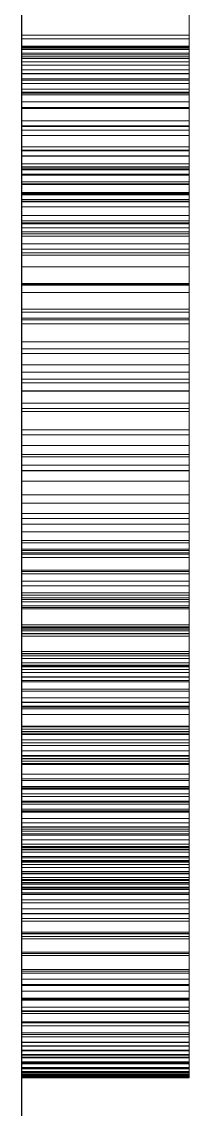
# Paper-space layout '01_三视图' of a CAD drawing. Header units: millimetres. Extents: x 8 to 451, y 8 to 289.
# Drawn here: x 53.925 to 54.025, y 201.644 to 202.293 of the extents above; entities that cross this region are included whole.
import ezdxf

# ---------------------------------------------------------------- set-up
doc = ezdxf.new("R2010")
doc.units = ezdxf.units.MM
doc.linetypes.add('WP_HIDDEN', pattern=[2.3, 1.5, -0.8])
doc.layers.add('HIDDEN', color=7, linetype='WP_HIDDEN', lineweight=13)
doc.layers.add('VISIBLE', color=7, linetype='CONTINUOUS', lineweight=25)

psp = doc.layouts.new('01_三视图')

# ---------------------------------------------------------------- linework, layer by layer
at = {"layer": 'HIDDEN'}
for points in [[(53.925, 200.96269), (53.925, 200.99403), (53.925, 201.08648), (53.925, 201.2354), (53.925, 201.43333), (53.925, 201.67033), (53.925, 201.93454), (53.925, 202.21269), (53.925, 202.49084), (53.925, 202.75504), (53.925, 202.99205), (53.925, 203.18998), (53.925, 203.3389), (53.925, 203.43135), (53.925, 203.46269)], [(53.925, 201.68178), (53.925, 202.76269)], [(54.025, 201.68178), (54.025, 202.76269)], [(53.925, 202.75828), (53.925, 201.68178)], [(53.925, 201.91309), (53.925, 202.75828)], [(54.025, 202.75828), (54.025, 201.68178)], [(54.025, 201.91309), (54.025, 202.75828)], [(53.925, 202.7436), (53.925, 202.19066)], [(54.025, 202.7436), (54.025, 202.19066)], [(53.925, 202.52771), (53.925, 201.68178)], [(54.025, 201.68178), (54.025, 202.52771)], [(53.925, 202.52404), (53.925, 201.68178)], [(54.025, 202.52404), (54.025, 201.68178)], [(53.925, 202.30742), (53.925, 202.19139)], [(54.025, 202.30742), (54.025, 202.19139)], [(53.925, 202.25941), (53.925, 202.30524)], [(54.025, 202.25941), (54.025, 202.30524)], [(53.925, 202.28544), (53.925, 202.29787)], [(53.925, 202.29372), (53.925, 202.25136)], [(53.925, 202.28318), (53.925, 202.29346)], [(54.025, 202.28544), (54.025, 202.29787)], [(54.025, 202.29372), (54.025, 202.25136)], [(54.025, 202.28318), (54.025, 202.29346)], [(53.925, 202.27258), (53.925, 202.28544)], [(53.925, 202.28544), (54.025, 202.28544)], [(53.925, 202.27364), (53.925, 202.28318)], [(53.925, 202.28318), (54.025, 202.28318)], [(54.025, 202.27258), (54.025, 202.28544)], [(54.025, 202.27364), (54.025, 202.28318)], [(53.925, 202.27878), (53.925, 202.27776)], [(53.925, 202.27832), (53.925, 202.27878)], [(53.925, 202.27878), (54.025, 202.27878)], [(53.925, 202.27696), (53.925, 202.27832)], [(53.925, 202.27832), (54.025, 202.27832)], [(53.925, 202.27776), (53.925, 202.27469)], [(53.925, 202.27776), (54.025, 202.27776)], [(53.925, 202.2747), (53.925, 202.27696)], [(53.925, 202.27696), (54.025, 202.27696)], [(53.925, 202.27153), (53.925, 202.2747)], [(53.925, 202.2747), (54.025, 202.2747)], [(53.925, 202.27469), (53.925, 202.26959)], [(53.925, 202.27469), (54.025, 202.27469)], [(54.025, 202.27878), (54.025, 202.27776)], [(54.025, 202.27832), (54.025, 202.27878)], [(54.025, 202.27696), (54.025, 202.27832)], [(54.025, 202.27776), (54.025, 202.27469)], [(54.025, 202.2747), (54.025, 202.27696)], [(54.025, 202.27153), (54.025, 202.2747)], [(54.025, 202.27469), (54.025, 202.26959)], [(53.925, 202.26483), (53.925, 202.27364)], [(53.925, 202.27364), (54.025, 202.27364)], [(53.925, 202.25928), (53.925, 202.27258)], [(53.925, 202.27258), (54.025, 202.27258)], [(53.925, 202.26745), (53.925, 202.27153)], [(53.925, 202.27153), (54.025, 202.27153)], [(53.925, 202.26959), (53.925, 202.26244)], [(53.925, 202.26959), (54.025, 202.26959)], [(53.925, 202.26246), (53.925, 202.26745)], [(53.925, 202.26745), (54.025, 202.26745)], [(54.025, 202.26483), (54.025, 202.27364)], [(54.025, 202.25928), (54.025, 202.27258)], [(54.025, 202.26745), (54.025, 202.27153)], [(54.025, 202.26959), (54.025, 202.26244)], [(54.025, 202.26246), (54.025, 202.26745)], [(53.925, 202.25858), (53.925, 202.26483)], [(53.925, 202.26483), (54.025, 202.26483)], [(53.925, 202.25657), (53.925, 202.26246)], [(53.925, 202.26246), (54.025, 202.26246)], [(53.925, 202.26244), (53.925, 202.25325)], [(53.925, 202.26244), (54.025, 202.26244)], [(54.025, 202.25858), (54.025, 202.26483)], [(54.025, 202.25657), (54.025, 202.26246)], [(54.025, 202.26244), (54.025, 202.25325)], [(53.925, 202.21326), (53.925, 202.25941)], [(53.925, 202.25941), (54.025, 202.25941)], [(53.925, 202.24555), (53.925, 202.25928)], [(53.925, 202.25928), (54.025, 202.25928)], [(53.925, 202.25085), (53.925, 202.25858)], [(53.925, 202.25858), (54.025, 202.25858)], [(53.925, 202.24977), (53.925, 202.25657)], [(53.925, 202.25657), (54.025, 202.25657)], [(54.025, 202.21326), (54.025, 202.25941)], [(54.025, 202.24555), (54.025, 202.25928)], [(54.025, 202.25085), (54.025, 202.25858)], [(54.025, 202.24977), (54.025, 202.25657)], [(53.925, 202.25325), (53.925, 202.24202)], [(53.925, 202.25325), (54.025, 202.25325)], [(53.925, 202.25136), (53.925, 202.20859)], [(53.925, 202.25136), (54.025, 202.25136)], [(53.925, 202.24164), (53.925, 202.25085)], [(53.925, 202.25085), (54.025, 202.25085)], [(53.925, 202.24225), (53.925, 202.24977)], [(53.925, 202.24977), (54.025, 202.24977)], [(54.025, 202.25325), (54.025, 202.24202)], [(54.025, 202.25136), (54.025, 202.20859)], [(54.025, 202.24164), (54.025, 202.25085)], [(54.025, 202.24225), (54.025, 202.24977)], [(53.925, 202.23138), (53.925, 202.24555)], [(53.925, 202.24555), (54.025, 202.24555)], [(53.925, 202.23419), (53.925, 202.24225)], [(53.925, 202.24225), (54.025, 202.24225)], [(53.925, 202.24202), (53.925, 202.22874)], [(53.925, 202.24202), (54.025, 202.24202)], [(53.925, 202.23096), (53.925, 202.24164)], [(53.925, 202.24164), (54.025, 202.24164)], [(54.025, 202.23138), (54.025, 202.24555)], [(54.025, 202.23419), (54.025, 202.24225)], [(54.025, 202.24202), (54.025, 202.22874)], [(54.025, 202.23096), (54.025, 202.24164)], [(53.925, 202.22559), (53.925, 202.23419)], [(53.925, 202.23419), (54.025, 202.23419)], [(53.925, 202.21677), (53.925, 202.23138)], [(53.925, 202.23138), (54.025, 202.23138)], [(53.925, 202.21879), (53.925, 202.23096)], [(53.925, 202.23096), (54.025, 202.23096)], [(53.925, 202.22874), (53.925, 202.21342)], [(53.925, 202.22874), (54.025, 202.22874)], [(54.025, 202.22559), (54.025, 202.23419)], [(54.025, 202.21677), (54.025, 202.23138)], [(54.025, 202.21879), (54.025, 202.23096)], [(54.025, 202.22874), (54.025, 202.21342)], [(53.925, 202.21645), (53.925, 202.22559)], [(53.925, 202.22559), (54.025, 202.22559)], [(54.025, 202.21645), (54.025, 202.22559)], [(53.925, 202.20514), (53.925, 202.21879)], [(53.925, 202.21879), (54.025, 202.21879)], [(53.925, 202.20173), (53.925, 202.21677)], [(53.925, 202.21677), (54.025, 202.21677)], [(53.925, 202.20677), (53.925, 202.21645)], [(53.925, 202.21645), (54.025, 202.21645)], [(54.025, 202.20514), (54.025, 202.21879)], [(54.025, 202.20173), (54.025, 202.21677)], [(54.025, 202.20677), (54.025, 202.21645)], [(53.925, 202.21342), (53.925, 202.20507)], [(53.925, 202.21342), (54.025, 202.21342)], [(53.925, 202.16679), (53.925, 202.21326)], [(53.925, 202.21326), (54.025, 202.21326)], [(54.025, 202.21342), (54.025, 202.20507)], [(54.025, 202.16679), (54.025, 202.21326)], [(53.925, 202.20859), (53.925, 202.16542)], [(53.925, 202.20859), (54.025, 202.20859)], [(53.925, 202.19656), (53.925, 202.20677)], [(53.925, 202.20677), (54.025, 202.20677)], [(53.925, 202.20608), (53.925, 202.20516)], [(53.925, 202.20516), (53.925, 202.20608)], [(53.925, 202.20608), (54.025, 202.20608)], [(53.925, 202.20516), (53.925, 202.20239)], [(53.925, 202.20241), (53.925, 202.20516)], [(53.925, 202.20516), (54.025, 202.20516)], [(53.925, 202.20516), (54.025, 202.20516)], [(53.925, 202.19001), (53.925, 202.20514)], [(53.925, 202.20514), (54.025, 202.20514)], [(53.925, 202.20507), (53.925, 202.19634)], [(53.925, 202.20507), (54.025, 202.20507)], [(54.025, 202.20859), (54.025, 202.16542)], [(54.025, 202.19656), (54.025, 202.20677)], [(54.025, 202.20608), (54.025, 202.20516)], [(54.025, 202.20516), (54.025, 202.20608)], [(54.025, 202.20516), (54.025, 202.20239)], [(54.025, 202.20241), (54.025, 202.20516)], [(54.025, 202.19001), (54.025, 202.20514)], [(54.025, 202.20507), (54.025, 202.19634)], [(53.925, 202.19782), (53.925, 202.20241)], [(53.925, 202.20241), (54.025, 202.20241)], [(53.925, 202.20239), (53.925, 202.19777)], [(53.925, 202.20239), (54.025, 202.20239)], [(53.925, 202.18625), (53.925, 202.20173)], [(53.925, 202.20173), (54.025, 202.20173)], [(53.925, 202.19139), (53.925, 202.19782)], [(53.925, 202.19782), (54.025, 202.19782)], [(53.925, 202.19777), (53.925, 202.1913)], [(53.925, 202.19777), (54.025, 202.19777)], [(53.925, 202.1858), (53.925, 202.19656)], [(53.925, 202.19656), (54.025, 202.19656)], [(53.925, 202.19634), (53.925, 202.18724)], [(53.925, 202.19634), (54.025, 202.19634)], [(54.025, 202.19782), (54.025, 202.20241)], [(54.025, 202.20239), (54.025, 202.19777)], [(54.025, 202.18625), (54.025, 202.20173)], [(54.025, 202.19139), (54.025, 202.19782)], [(54.025, 202.19777), (54.025, 202.1913)], [(54.025, 202.1858), (54.025, 202.19656)], [(54.025, 202.19634), (54.025, 202.18724)], [(53.925, 202.19139), (54.025, 202.19139)], [(53.925, 202.1913), (53.925, 202.18299)], [(53.925, 202.1913), (54.025, 202.1913)], [(53.925, 202.19066), (53.925, 202.17451)], [(53.925, 202.19066), (54.025, 202.19066)], [(53.925, 202.1734), (53.925, 202.19001)], [(53.925, 202.19001), (54.025, 202.19001)], [(54.025, 202.1913), (54.025, 202.18299)], [(54.025, 202.19066), (54.025, 202.17451)], [(54.025, 202.1734), (54.025, 202.19001)], [(53.925, 202.18724), (53.925, 202.17776)], [(53.925, 202.18724), (54.025, 202.18724)], [(53.925, 202.17034), (53.925, 202.18625)], [(53.925, 202.18625), (54.025, 202.18625)], [(53.925, 202.17451), (53.925, 202.1858)], [(53.925, 202.1858), (54.025, 202.1858)], [(53.925, 202.18299), (53.925, 202.17283)], [(53.925, 202.18299), (54.025, 202.18299)], [(54.025, 202.18724), (54.025, 202.17776)], [(54.025, 202.17034), (54.025, 202.18625)], [(54.025, 202.17451), (54.025, 202.1858)], [(54.025, 202.18299), (54.025, 202.17283)], [(53.925, 202.17776), (53.925, 202.16792)], [(53.925, 202.17776), (54.025, 202.17776)], [(54.025, 202.17776), (54.025, 202.16792)], [(53.925, 202.17451), (54.025, 202.17451)], [(53.925, 202.15551), (53.925, 202.1734)], [(53.925, 202.1734), (54.025, 202.1734)], [(53.925, 202.17283), (53.925, 202.16082)], [(53.925, 202.17283), (54.025, 202.17283)], [(53.925, 202.15399), (53.925, 202.17034)], [(53.925, 202.17034), (54.025, 202.17034)], [(54.025, 202.15551), (54.025, 202.1734)], [(54.025, 202.17283), (54.025, 202.16082)], [(54.025, 202.15399), (54.025, 202.17034)], [(53.925, 202.16792), (53.925, 202.1577)], [(53.925, 202.16792), (54.025, 202.16792)], [(53.925, 202.12001), (53.925, 202.16679)], [(53.925, 202.16679), (54.025, 202.16679)], [(53.925, 202.16542), (53.925, 202.12185)], [(53.925, 202.16542), (54.025, 202.16542)], [(54.025, 202.16792), (54.025, 202.1577)], [(54.025, 202.12001), (54.025, 202.16679)], [(54.025, 202.16542), (54.025, 202.12185)], [(53.925, 202.16082), (53.925, 202.14697)], [(53.925, 202.16082), (54.025, 202.16082)], [(53.925, 202.1577), (53.925, 202.1471)], [(53.925, 202.1577), (54.025, 202.1577)], [(54.025, 202.16082), (54.025, 202.14697)], [(54.025, 202.1577), (54.025, 202.1471)], [(53.925, 202.13653), (53.925, 202.15551)], [(53.925, 202.15551), (54.025, 202.15551)], [(53.925, 202.1372), (53.925, 202.15399)], [(53.925, 202.15399), (54.025, 202.15399)], [(54.025, 202.13653), (54.025, 202.15551)], [(54.025, 202.1372), (54.025, 202.15399)], [(53.925, 202.1471), (53.925, 202.13614)], [(53.925, 202.1471), (54.025, 202.1471)], [(53.925, 202.14697), (53.925, 202.13169)], [(53.925, 202.14697), (54.025, 202.14697)], [(54.025, 202.1471), (54.025, 202.13614)], [(54.025, 202.14697), (54.025, 202.13169)], [(53.925, 202.11998), (53.925, 202.1372)], [(53.925, 202.1372), (54.025, 202.1372)], [(53.925, 202.11645), (53.925, 202.13653)], [(53.925, 202.13653), (54.025, 202.13653)], [(53.925, 202.13614), (53.925, 202.11309)], [(53.925, 202.13614), (54.025, 202.13614)], [(53.925, 202.13169), (53.925, 202.11542)], [(53.925, 202.13169), (54.025, 202.13169)], [(54.025, 202.11998), (54.025, 202.1372)], [(54.025, 202.11645), (54.025, 202.13653)], [(54.025, 202.13614), (54.025, 202.11309)], [(54.025, 202.13169), (54.025, 202.11542)], [(53.925, 202.12185), (53.925, 202.07787)], [(53.925, 202.12185), (54.025, 202.12185)], [(53.925, 202.07289), (53.925, 202.12001)], [(53.925, 202.12001), (54.025, 202.12001)], [(53.925, 202.10232), (53.925, 202.11998)], [(53.925, 202.11998), (54.025, 202.11998)], [(54.025, 202.12185), (54.025, 202.07787)], [(54.025, 202.07289), (54.025, 202.12001)], [(54.025, 202.10232), (54.025, 202.11998)], [(53.925, 202.09529), (53.925, 202.11645)], [(53.925, 202.11645), (54.025, 202.11645)], [(53.925, 202.11542), (53.925, 202.09814)], [(53.925, 202.11542), (54.025, 202.11542)], [(53.925, 202.11309), (53.925, 202.08854)], [(53.925, 202.11309), (54.025, 202.11309)], [(54.025, 202.09529), (54.025, 202.11645)], [(54.025, 202.11542), (54.025, 202.09814)], [(54.025, 202.11309), (54.025, 202.08854)], [(53.925, 202.08423), (53.925, 202.10232)], [(53.925, 202.10232), (54.025, 202.10232)], [(54.025, 202.08423), (54.025, 202.10232)], [(53.925, 202.09814), (53.925, 202.07987)], [(53.925, 202.09814), (54.025, 202.09814)], [(53.925, 202.07304), (53.925, 202.09529)], [(53.925, 202.09529), (54.025, 202.09529)], [(54.025, 202.09814), (54.025, 202.07987)], [(54.025, 202.07304), (54.025, 202.09529)], [(53.925, 202.08854), (53.925, 202.06251)], [(53.925, 202.08854), (54.025, 202.08854)], [(54.025, 202.08854), (54.025, 202.06251)], [(53.925, 202.0657), (53.925, 202.08423)], [(53.925, 202.08423), (54.025, 202.08423)], [(53.925, 202.07987), (53.925, 202.0606)], [(53.925, 202.07987), (54.025, 202.07987)], [(54.025, 202.0657), (54.025, 202.08423)], [(54.025, 202.07987), (54.025, 202.0606)], [(53.925, 202.07787), (53.925, 202.0335)], [(53.925, 202.07787), (54.025, 202.07787)], [(53.925, 202.04969), (53.925, 202.07304)], [(53.925, 202.07304), (54.025, 202.07304)], [(53.925, 202.02546), (53.925, 202.07289)], [(53.925, 202.07289), (54.025, 202.07289)], [(54.025, 202.07787), (54.025, 202.0335)], [(54.025, 202.04969), (54.025, 202.07304)], [(54.025, 202.02546), (54.025, 202.07289)], [(53.925, 202.04673), (53.925, 202.0657)], [(53.925, 202.0657), (54.025, 202.0657)], [(53.925, 202.06251), (53.925, 202.03499)], [(53.925, 202.06251), (54.025, 202.06251)], [(53.925, 202.0606), (53.925, 202.04033)], [(53.925, 202.0606), (54.025, 202.0606)], [(54.025, 202.04673), (54.025, 202.0657)], [(54.025, 202.06251), (54.025, 202.03499)], [(54.025, 202.0606), (54.025, 202.04033)], [(53.925, 202.02526), (53.925, 202.04969)], [(53.925, 202.04969), (54.025, 202.04969)], [(53.925, 202.02862), (53.925, 202.04673)], [(53.925, 202.04673), (54.025, 202.04673)], [(54.025, 202.02526), (54.025, 202.04969)], [(54.025, 202.02862), (54.025, 202.04673)], [(53.925, 202.04033), (53.925, 202.01907)], [(53.925, 202.04033), (54.025, 202.04033)], [(54.025, 202.04033), (54.025, 202.01907)], [(53.925, 202.03499), (53.925, 202.00598)], [(53.925, 202.03499), (54.025, 202.03499)], [(54.025, 202.03499), (54.025, 202.00598)], [(53.925, 202.0335), (53.925, 201.98872)], [(53.925, 202.0335), (54.025, 202.0335)], [(53.925, 202.01082), (53.925, 202.02862)], [(53.925, 202.02862), (54.025, 202.02862)], [(54.025, 202.0335), (54.025, 201.98872)], [(54.025, 202.01082), (54.025, 202.02862)], [(53.925, 201.97771), (53.925, 202.02546)], [(53.925, 202.02546), (54.025, 202.02546)], [(53.925, 201.99974), (53.925, 202.02526)], [(53.925, 202.02526), (54.025, 202.02526)], [(54.025, 201.97771), (54.025, 202.02546)], [(54.025, 201.99974), (54.025, 202.02526)], [(53.925, 202.01907), (53.925, 201.9968)], [(53.925, 202.01907), (54.025, 202.01907)], [(54.025, 202.01907), (54.025, 201.9968)], [(53.925, 201.99333), (53.925, 202.01082)], [(53.925, 202.01082), (54.025, 202.01082)], [(54.025, 201.99333), (54.025, 202.01082)], [(53.925, 202.00598), (53.925, 201.97844)], [(53.925, 202.00598), (54.025, 202.00598)], [(54.025, 202.00598), (54.025, 201.97844)], [(53.925, 201.98228), (53.925, 201.99974)], [(53.925, 201.99974), (54.025, 201.99974)], [(53.925, 201.9968), (53.925, 201.97342)], [(53.925, 201.9968), (54.025, 201.9968)], [(54.025, 201.98228), (54.025, 201.99974)], [(54.025, 201.9968), (54.025, 201.97342)], [(53.925, 201.97615), (53.925, 201.99333)], [(53.925, 201.99333), (54.025, 201.99333)], [(53.925, 201.98872), (53.925, 201.94457)], [(53.925, 201.98872), (54.025, 201.98872)], [(54.025, 201.97615), (54.025, 201.99333)], [(54.025, 201.98872), (54.025, 201.94457)], [(53.925, 201.98358), (53.925, 201.96596)], [(53.925, 201.95648), (53.925, 201.98358)], [(53.925, 201.98358), (54.025, 201.98358)], [(53.925, 201.96516), (53.925, 201.98228)], [(53.925, 201.98228), (54.025, 201.98228)], [(54.025, 201.98358), (54.025, 201.96596)], [(54.025, 201.95648), (54.025, 201.98358)], [(54.025, 201.96516), (54.025, 201.98228)], [(53.925, 201.97844), (53.925, 201.95238)], [(53.925, 201.97844), (54.025, 201.97844)], [(53.925, 201.94353), (53.925, 201.97771)], [(53.925, 201.97771), (54.025, 201.97771)], [(53.925, 201.95928), (53.925, 201.97615)], [(53.925, 201.97615), (54.025, 201.97615)], [(53.925, 201.97551), (53.925, 201.96376)], [(53.925, 201.95096), (53.925, 201.97551)], [(53.925, 201.97551), (54.025, 201.97551)], [(54.025, 201.97844), (54.025, 201.95238)], [(54.025, 201.94353), (54.025, 201.97771)], [(54.025, 201.95928), (54.025, 201.97615)], [(54.025, 201.97551), (54.025, 201.96376)], [(54.025, 201.95096), (54.025, 201.97551)], [(53.925, 201.97342), (53.925, 201.951)], [(53.925, 201.97342), (54.025, 201.97342)], [(54.025, 201.97342), (54.025, 201.951)], [(53.925, 201.96596), (53.925, 201.94936)], [(53.925, 201.96596), (54.025, 201.96596)], [(53.925, 201.94838), (53.925, 201.96516)], [(53.925, 201.96516), (54.025, 201.96516)], [(53.925, 201.96376), (53.925, 201.94699)], [(53.925, 201.96376), (54.025, 201.96376)], [(54.025, 201.96596), (54.025, 201.94936)], [(54.025, 201.94838), (54.025, 201.96516)], [(54.025, 201.96376), (54.025, 201.94699)], [(53.925, 201.94271), (53.925, 201.95928)], [(53.925, 201.95928), (54.025, 201.95928)], [(53.925, 201.93133), (53.925, 201.95648)], [(53.925, 201.95648), (54.025, 201.95648)], [(54.025, 201.94271), (54.025, 201.95928)], [(54.025, 201.93133), (54.025, 201.95648)], [(53.925, 201.95238), (53.925, 201.92778)], [(53.925, 201.95238), (54.025, 201.95238)], [(53.925, 201.951), (53.925, 201.92954)], [(53.925, 201.951), (54.025, 201.951)], [(53.925, 201.92798), (53.925, 201.95096)], [(53.925, 201.95096), (54.025, 201.95096)], [(53.925, 201.94936), (53.925, 201.93315)], [(53.925, 201.94936), (54.025, 201.94936)], [(54.025, 201.95238), (54.025, 201.92778)], [(54.025, 201.951), (54.025, 201.92954)], [(54.025, 201.92798), (54.025, 201.95096)], [(54.025, 201.94936), (54.025, 201.93315)], [(53.925, 201.93193), (53.925, 201.94838)], [(53.925, 201.94838), (54.025, 201.94838)], [(53.925, 201.94699), (53.925, 201.93063)], [(53.925, 201.94699), (54.025, 201.94699)], [(53.925, 201.94457), (53.925, 201.90208)], [(53.925, 201.94457), (54.025, 201.94457)], [(53.925, 201.90855), (53.925, 201.94353)], [(53.925, 201.94353), (54.025, 201.94353)], [(53.925, 201.92646), (53.925, 201.94271)], [(53.925, 201.94271), (54.025, 201.94271)], [(54.025, 201.93193), (54.025, 201.94838)], [(54.025, 201.94699), (54.025, 201.93063)], [(54.025, 201.94457), (54.025, 201.90208)], [(54.025, 201.90855), (54.025, 201.94353)], [(54.025, 201.92646), (54.025, 201.94271)], [(53.925, 201.93315), (53.925, 201.91732)], [(53.925, 201.93315), (54.025, 201.93315)], [(53.925, 201.91582), (53.925, 201.93193)], [(53.925, 201.93193), (54.025, 201.93193)], [(53.925, 201.90815), (53.925, 201.93133)], [(53.925, 201.93133), (54.025, 201.93133)], [(53.925, 201.93063), (53.925, 201.9147)], [(53.925, 201.93063), (54.025, 201.93063)], [(54.025, 201.93315), (54.025, 201.91732)], [(54.025, 201.91582), (54.025, 201.93193)], [(54.025, 201.90815), (54.025, 201.93133)], [(54.025, 201.93063), (54.025, 201.9147)], [(53.925, 201.92954), (53.925, 201.90905)], [(53.925, 201.92954), (54.025, 201.92954)], [(53.925, 201.90658), (53.925, 201.92798)], [(53.925, 201.92798), (54.025, 201.92798)], [(53.925, 201.92778), (53.925, 201.91603)], [(53.925, 201.92778), (54.025, 201.92778)], [(53.925, 201.91052), (53.925, 201.92646)], [(53.925, 201.92646), (54.025, 201.92646)], [(54.025, 201.92954), (54.025, 201.90905)], [(54.025, 201.90658), (54.025, 201.92798)], [(54.025, 201.92778), (54.025, 201.91603)], [(54.025, 201.91052), (54.025, 201.92646)], [(53.925, 201.91732), (53.925, 201.90189)], [(53.925, 201.91732), (54.025, 201.91732)], [(54.025, 201.91732), (54.025, 201.90189)], [(53.925, 201.91603), (53.925, 201.90465)], [(53.925, 201.91603), (54.025, 201.91603)], [(53.925, 201.90004), (53.925, 201.91582)], [(53.925, 201.91582), (54.025, 201.91582)], [(53.925, 201.9147), (53.925, 201.89918)], [(53.925, 201.9147), (54.025, 201.9147)], [(53.925, 201.91309), (54.025, 201.91309)], [(53.925, 201.89489), (53.925, 201.91052)], [(53.925, 201.91052), (54.025, 201.91052)], [(54.025, 201.91603), (54.025, 201.90465)], [(54.025, 201.90004), (54.025, 201.91582)], [(54.025, 201.9147), (54.025, 201.89918)], [(54.025, 201.89489), (54.025, 201.91052)], [(53.925, 201.90905), (53.925, 201.88952)], [(53.925, 201.90905), (54.025, 201.90905)], [(53.925, 201.87276), (53.925, 201.90855)], [(53.925, 201.90855), (54.025, 201.90855)], [(53.925, 201.88693), (53.925, 201.90815)], [(53.925, 201.90815), (54.025, 201.90815)], [(53.925, 201.88675), (53.925, 201.90658)], [(53.925, 201.90658), (54.025, 201.90658)], [(53.925, 201.90465), (53.925, 201.89363)], [(53.925, 201.90465), (54.025, 201.90465)], [(54.025, 201.90905), (54.025, 201.88952)], [(54.025, 201.87276), (54.025, 201.90855)], [(54.025, 201.88693), (54.025, 201.90815)], [(54.025, 201.88675), (54.025, 201.90658)], [(54.025, 201.90465), (54.025, 201.89363)], [(53.925, 201.90208), (53.925, 201.86123)], [(53.925, 201.90208), (54.025, 201.90208)], [(53.925, 201.90189), (53.925, 201.88685)], [(53.925, 201.90189), (54.025, 201.90189)], [(53.925, 201.8846), (53.925, 201.90004)], [(53.925, 201.90004), (54.025, 201.90004)], [(53.925, 201.89918), (53.925, 201.88409)], [(53.925, 201.89918), (54.025, 201.89918)], [(54.025, 201.90208), (54.025, 201.86123)], [(54.025, 201.90189), (54.025, 201.88685)], [(54.025, 201.8846), (54.025, 201.90004)], [(54.025, 201.89918), (54.025, 201.88409)], [(53.925, 201.87956), (53.925, 201.89489)], [(53.925, 201.89489), (54.025, 201.89489)], [(53.925, 201.89363), (53.925, 201.88298)], [(53.925, 201.89363), (54.025, 201.89363)], [(54.025, 201.87956), (54.025, 201.89489)], [(54.025, 201.89363), (54.025, 201.88298)], [(53.925, 201.88952), (53.925, 201.87096)], [(53.925, 201.88952), (54.025, 201.88952)], [(53.925, 201.86767), (53.925, 201.88693)], [(53.925, 201.88693), (54.025, 201.88693)], [(53.925, 201.88685), (53.925, 201.8722)], [(53.925, 201.88685), (54.025, 201.88685)], [(53.925, 201.86849), (53.925, 201.88675)], [(53.925, 201.88675), (54.025, 201.88675)], [(53.925, 201.86949), (53.925, 201.8846)], [(53.925, 201.8846), (54.025, 201.8846)], [(54.025, 201.88952), (54.025, 201.87096)], [(54.025, 201.86767), (54.025, 201.88693)], [(54.025, 201.88685), (54.025, 201.8722)], [(54.025, 201.86849), (54.025, 201.88675)], [(54.025, 201.86949), (54.025, 201.8846)], [(53.925, 201.88409), (53.925, 201.86941)], [(53.925, 201.88409), (54.025, 201.88409)], [(53.925, 201.88298), (53.925, 201.8727)], [(53.925, 201.88298), (54.025, 201.88298)], [(53.925, 201.86455), (53.925, 201.87956)], [(53.925, 201.87956), (54.025, 201.87956)], [(54.025, 201.88409), (54.025, 201.86941)], [(54.025, 201.88298), (54.025, 201.8727)], [(54.025, 201.86455), (54.025, 201.87956)], [(53.925, 201.83617), (53.925, 201.87276)], [(53.925, 201.87276), (54.025, 201.87276)], [(53.925, 201.8727), (53.925, 201.86279)], [(53.925, 201.8727), (54.025, 201.8727)], [(53.925, 201.8722), (53.925, 201.85794)], [(53.925, 201.8722), (54.025, 201.8722)], [(54.025, 201.83617), (54.025, 201.87276)], [(54.025, 201.8727), (54.025, 201.86279)], [(54.025, 201.8722), (54.025, 201.85794)], [(53.925, 201.87096), (53.925, 201.85336)], [(53.925, 201.87096), (54.025, 201.87096)], [(53.925, 201.85472), (53.925, 201.86949)], [(53.925, 201.86949), (54.025, 201.86949)], [(53.925, 201.86941), (53.925, 201.85515)], [(53.925, 201.86941), (54.025, 201.86941)], [(53.925, 201.8518), (53.925, 201.86849)], [(53.925, 201.86849), (54.025, 201.86849)], [(53.925, 201.85038), (53.925, 201.86767)], [(53.925, 201.86767), (54.025, 201.86767)], [(54.025, 201.87096), (54.025, 201.85336)], [(54.025, 201.85472), (54.025, 201.86949)], [(54.025, 201.86941), (54.025, 201.85515)], [(54.025, 201.8518), (54.025, 201.86849)], [(54.025, 201.85038), (54.025, 201.86767)], [(53.925, 201.84985), (53.925, 201.86455)], [(53.925, 201.86455), (54.025, 201.86455)], [(53.925, 201.86279), (53.925, 201.85324)], [(53.925, 201.86279), (54.025, 201.86279)], [(53.925, 201.86123), (53.925, 201.82204)], [(53.925, 201.86123), (54.025, 201.86123)], [(54.025, 201.84985), (54.025, 201.86455)], [(54.025, 201.86279), (54.025, 201.85324)], [(54.025, 201.86123), (54.025, 201.82204)], [(53.925, 201.85794), (53.925, 201.84406)], [(53.925, 201.85794), (54.025, 201.85794)], [(53.925, 201.85515), (53.925, 201.84131)], [(53.925, 201.85515), (54.025, 201.85515)], [(53.925, 201.84028), (53.925, 201.85472)], [(53.925, 201.85472), (54.025, 201.85472)], [(53.925, 201.85336), (53.925, 201.83672)], [(53.925, 201.85336), (54.025, 201.85336)], [(53.925, 201.85324), (53.925, 201.84406)], [(53.925, 201.85324), (54.025, 201.85324)], [(53.925, 201.83668), (53.925, 201.8518)], [(53.925, 201.8518), (54.025, 201.8518)], [(54.025, 201.85794), (54.025, 201.84406)], [(54.025, 201.85515), (54.025, 201.84131)], [(54.025, 201.84028), (54.025, 201.85472)], [(54.025, 201.85336), (54.025, 201.83672)], [(54.025, 201.85324), (54.025, 201.84406)], [(54.025, 201.83668), (54.025, 201.8518)], [(53.925, 201.83504), (53.925, 201.85038)], [(53.925, 201.85038), (54.025, 201.85038)], [(53.925, 201.83545), (53.925, 201.84985)], [(53.925, 201.84985), (54.025, 201.84985)], [(54.025, 201.83504), (54.025, 201.85038)], [(54.025, 201.83545), (54.025, 201.84985)], [(53.925, 201.84406), (53.925, 201.8272)], [(53.925, 201.84406), (53.925, 201.83058)], [(53.925, 201.84406), (54.025, 201.84406)], [(53.925, 201.84131), (53.925, 201.82789)], [(53.925, 201.84131), (54.025, 201.84131)], [(53.925, 201.82618), (53.925, 201.84028)], [(53.925, 201.84028), (54.025, 201.84028)], [(54.025, 201.84406), (54.025, 201.8272)], [(54.025, 201.84406), (54.025, 201.83058)], [(54.025, 201.84131), (54.025, 201.82789)], [(54.025, 201.82618), (54.025, 201.84028)], [(53.925, 201.83672), (53.925, 201.82158)], [(53.925, 201.83672), (54.025, 201.83672)], [(53.925, 201.82314), (53.925, 201.83668)], [(53.925, 201.83668), (54.025, 201.83668)], [(53.925, 201.79878), (53.925, 201.83617)], [(53.925, 201.83617), (54.025, 201.83617)], [(53.925, 201.82137), (53.925, 201.83545)], [(53.925, 201.83545), (54.025, 201.83545)], [(53.925, 201.82167), (53.925, 201.83504)], [(53.925, 201.83504), (54.025, 201.83504)], [(53.925, 201.83232), (53.925, 201.68178)], [(53.925, 201.83232), (54.025, 201.83232)], [(54.025, 201.83672), (54.025, 201.82158)], [(54.025, 201.82314), (54.025, 201.83668)], [(54.025, 201.79878), (54.025, 201.83617)], [(54.025, 201.82137), (54.025, 201.83545)], [(54.025, 201.82167), (54.025, 201.83504)], [(54.025, 201.83232), (54.025, 201.68178)], [(53.925, 201.83058), (53.925, 201.81749)], [(53.925, 201.83058), (54.025, 201.83058)], [(53.925, 201.82789), (53.925, 201.81489)], [(53.925, 201.82789), (54.025, 201.82789)], [(53.925, 201.8272), (53.925, 201.81258)], [(53.925, 201.8272), (54.025, 201.8272)], [(53.925, 201.81242), (53.925, 201.82618)], [(53.925, 201.82618), (54.025, 201.82618)], [(54.025, 201.83058), (54.025, 201.81749)], [(54.025, 201.82789), (54.025, 201.81489)], [(54.025, 201.8272), (54.025, 201.81258)], [(54.025, 201.81242), (54.025, 201.82618)], [(53.925, 201.81118), (53.925, 201.82314)], [(53.925, 201.82314), (54.025, 201.82314)], [(53.925, 201.82204), (53.925, 201.78449)], [(53.925, 201.82204), (54.025, 201.82204)], [(53.925, 201.81005), (53.925, 201.82167)], [(53.925, 201.82167), (54.025, 201.82167)], [(53.925, 201.82158), (53.925, 201.80845)], [(53.925, 201.82158), (54.025, 201.82158)], [(53.925, 201.8076), (53.925, 201.82137)], [(53.925, 201.82137), (54.025, 201.82137)], [(54.025, 201.81118), (54.025, 201.82314)], [(54.025, 201.82204), (54.025, 201.78449)], [(54.025, 201.81005), (54.025, 201.82167)], [(54.025, 201.82158), (54.025, 201.80845)], [(54.025, 201.8076), (54.025, 201.82137)], [(53.925, 201.81749), (53.925, 201.80479)], [(53.925, 201.81749), (54.025, 201.81749)], [(53.925, 201.81489), (53.925, 201.8023)], [(53.925, 201.81489), (54.025, 201.81489)], [(54.025, 201.81749), (54.025, 201.80479)], [(54.025, 201.81489), (54.025, 201.8023)], [(53.925, 201.81258), (53.925, 201.80021)], [(53.925, 201.81258), (54.025, 201.81258)], [(53.925, 201.79899), (53.925, 201.81242)], [(53.925, 201.81242), (54.025, 201.81242)], [(53.925, 201.80081), (53.925, 201.81118)], [(53.925, 201.81118), (54.025, 201.81118)], [(53.925, 201.79998), (53.925, 201.81005)], [(53.925, 201.81005), (54.025, 201.81005)], [(53.925, 201.80845), (53.925, 201.79734)], [(53.925, 201.80845), (54.025, 201.80845)], [(53.925, 201.79413), (53.925, 201.8076)], [(53.925, 201.8076), (54.025, 201.8076)], [(54.025, 201.81258), (54.025, 201.80021)], [(54.025, 201.79899), (54.025, 201.81242)], [(54.025, 201.80081), (54.025, 201.81118)], [(54.025, 201.79998), (54.025, 201.81005)], [(54.025, 201.80845), (54.025, 201.79734)], [(54.025, 201.79413), (54.025, 201.8076)], [(53.925, 201.80479), (53.925, 201.79248)], [(53.925, 201.80479), (54.025, 201.80479)], [(53.925, 201.8023), (53.925, 201.79014)], [(53.925, 201.8023), (54.025, 201.8023)], [(53.925, 201.79204), (53.925, 201.80081)], [(53.925, 201.80081), (54.025, 201.80081)], [(53.925, 201.80021), (53.925, 201.79487)], [(53.925, 201.80021), (54.025, 201.80021)], [(53.925, 201.79146), (53.925, 201.79998)], [(53.925, 201.79998), (54.025, 201.79998)], [(54.025, 201.80479), (54.025, 201.79248)], [(54.025, 201.8023), (54.025, 201.79014)], [(54.025, 201.79204), (54.025, 201.80081)], [(54.025, 201.80021), (54.025, 201.79487)], [(54.025, 201.79146), (54.025, 201.79998)], [(53.925, 201.7859), (53.925, 201.79899)], [(53.925, 201.79899), (54.025, 201.79899)], [(53.925, 201.76058), (53.925, 201.79878)], [(53.925, 201.79878), (54.025, 201.79878)], [(53.925, 201.79734), (53.925, 201.78826)], [(53.925, 201.79734), (54.025, 201.79734)], [(53.925, 201.79487), (53.925, 201.79009)], [(53.925, 201.79487), (54.025, 201.79487)], [(53.925, 201.7783), (53.925, 201.79413)], [(53.925, 201.79413), (54.025, 201.79413)], [(54.025, 201.7859), (54.025, 201.79899)], [(54.025, 201.76058), (54.025, 201.79878)], [(54.025, 201.79734), (54.025, 201.78826)], [(54.025, 201.79487), (54.025, 201.79009)], [(54.025, 201.7783), (54.025, 201.79413)], [(53.925, 201.79248), (53.925, 201.78056)], [(53.925, 201.79248), (54.025, 201.79248)], [(53.925, 201.78486), (53.925, 201.79204)], [(53.925, 201.79204), (54.025, 201.79204)], [(53.925, 201.78449), (53.925, 201.79146)], [(53.925, 201.79146), (54.025, 201.79146)], [(53.925, 201.79014), (53.925, 201.77839)], [(53.925, 201.79014), (54.025, 201.79014)], [(53.925, 201.79009), (53.925, 201.78588)], [(53.925, 201.79009), (54.025, 201.79009)], [(53.925, 201.78826), (53.925, 201.78119)], [(53.925, 201.78826), (54.025, 201.78826)], [(54.025, 201.79248), (54.025, 201.78056)], [(54.025, 201.78486), (54.025, 201.79204)], [(54.025, 201.78449), (54.025, 201.79146)], [(54.025, 201.79014), (54.025, 201.77839)], [(54.025, 201.79009), (54.025, 201.78588)], [(54.025, 201.78826), (54.025, 201.78119)], [(53.925, 201.77314), (53.925, 201.7859)], [(53.925, 201.7859), (54.025, 201.7859)], [(53.925, 201.78588), (53.925, 201.78222)], [(53.925, 201.78588), (54.025, 201.78588)], [(53.925, 201.77928), (53.925, 201.78486)], [(53.925, 201.78486), (54.025, 201.78486)], [(53.925, 201.78449), (53.925, 201.7486)], [(53.925, 201.77907), (53.925, 201.78449)], [(53.925, 201.78449), (54.025, 201.78449)], [(53.925, 201.78222), (53.925, 201.77913)], [(53.925, 201.78222), (54.025, 201.78222)], [(53.925, 201.78119), (53.925, 201.77614)], [(53.925, 201.78119), (54.025, 201.78119)], [(53.925, 201.78056), (53.925, 201.76903)], [(53.925, 201.78056), (54.025, 201.78056)], [(54.025, 201.77314), (54.025, 201.7859)], [(54.025, 201.78588), (54.025, 201.78222)], [(54.025, 201.77928), (54.025, 201.78486)], [(54.025, 201.78449), (54.025, 201.7486)], [(54.025, 201.77907), (54.025, 201.78449)], [(54.025, 201.78222), (54.025, 201.77913)], [(54.025, 201.78119), (54.025, 201.77614)], [(54.025, 201.78056), (54.025, 201.76903)], [(53.925, 201.77529), (53.925, 201.77928)], [(53.925, 201.77928), (54.025, 201.77928)], [(53.925, 201.77913), (53.925, 201.7766)], [(53.925, 201.77913), (54.025, 201.77913)], [(53.925, 201.7752), (53.925, 201.77907)], [(53.925, 201.77907), (54.025, 201.77907)], [(53.925, 201.77839), (53.925, 201.76707)], [(53.925, 201.77839), (54.025, 201.77839)], [(53.925, 201.7635), (53.925, 201.7783)], [(53.925, 201.7783), (54.025, 201.7783)], [(53.925, 201.7766), (53.925, 201.77323)], [(53.925, 201.7766), (54.025, 201.7766)], [(53.925, 201.77614), (53.925, 201.77311)], [(53.925, 201.77614), (54.025, 201.77614)], [(53.925, 201.7729), (53.925, 201.77529)], [(53.925, 201.77529), (54.025, 201.77529)], [(53.925, 201.77288), (53.925, 201.7752)], [(53.925, 201.7752), (54.025, 201.7752)], [(54.025, 201.77529), (54.025, 201.77928)], [(54.025, 201.77913), (54.025, 201.7766)], [(54.025, 201.7752), (54.025, 201.77907)], [(54.025, 201.77839), (54.025, 201.76707)], [(54.025, 201.7635), (54.025, 201.7783)], [(54.025, 201.7766), (54.025, 201.77323)], [(54.025, 201.77614), (54.025, 201.77311)], [(54.025, 201.7729), (54.025, 201.77529)], [(54.025, 201.77288), (54.025, 201.7752)], [(53.925, 201.77323), (53.925, 201.7721)], [(53.925, 201.77323), (54.025, 201.77323)], [(53.925, 201.76072), (53.925, 201.77314)], [(53.925, 201.77314), (54.025, 201.77314)], [(53.925, 201.77311), (53.925, 201.7721)], [(53.925, 201.77311), (54.025, 201.77311)], [(53.925, 201.7721), (53.925, 201.7729)], [(53.925, 201.7729), (54.025, 201.7729)], [(53.925, 201.7721), (53.925, 201.77288)], [(53.925, 201.77288), (54.025, 201.77288)], [(53.925, 201.7721), (54.025, 201.7721)], [(53.925, 201.76903), (53.925, 201.75789)], [(53.925, 201.76903), (54.025, 201.76903)], [(54.025, 201.77323), (54.025, 201.7721)], [(54.025, 201.76072), (54.025, 201.77314)], [(54.025, 201.77311), (54.025, 201.7721)], [(54.025, 201.7721), (54.025, 201.7729)], [(54.025, 201.7721), (54.025, 201.77288)], [(54.025, 201.76903), (54.025, 201.75789)], [(53.925, 201.76707), (53.925, 201.75616)], [(53.925, 201.76707), (54.025, 201.76707)], [(53.925, 201.74971), (53.925, 201.7635)], [(53.925, 201.7635), (54.025, 201.7635)], [(54.025, 201.76707), (54.025, 201.75616)], [(54.025, 201.74971), (54.025, 201.7635)], [(53.925, 201.74885), (53.925, 201.76072)], [(53.925, 201.76072), (54.025, 201.76072)], [(53.925, 201.72158), (53.925, 201.76058)], [(53.925, 201.76058), (54.025, 201.76058)], [(53.925, 201.75789), (53.925, 201.74714)], [(53.925, 201.75789), (54.025, 201.75789)], [(53.925, 201.75616), (53.925, 201.74567)], [(53.925, 201.75616), (54.025, 201.75616)], [(54.025, 201.74885), (54.025, 201.76072)], [(54.025, 201.72158), (54.025, 201.76058)], [(54.025, 201.75789), (54.025, 201.74714)], [(54.025, 201.75616), (54.025, 201.74567)], [(53.925, 201.73695), (53.925, 201.74971)], [(53.925, 201.74971), (54.025, 201.74971)], [(53.925, 201.73774), (53.925, 201.74885)], [(53.925, 201.74885), (54.025, 201.74885)], [(53.925, 201.7486), (53.925, 201.71437)], [(53.925, 201.7486), (54.025, 201.7486)], [(54.025, 201.73695), (54.025, 201.74971)], [(54.025, 201.73774), (54.025, 201.74885)], [(54.025, 201.7486), (54.025, 201.71437)], [(53.925, 201.74714), (53.925, 201.73691)], [(53.925, 201.74714), (54.025, 201.74714)], [(53.925, 201.74567), (53.925, 201.73571)], [(53.925, 201.74567), (54.025, 201.74567)], [(54.025, 201.74714), (54.025, 201.73691)], [(54.025, 201.74567), (54.025, 201.73571)], [(53.925, 201.7274), (53.925, 201.73774)], [(53.925, 201.73774), (54.025, 201.73774)], [(53.925, 201.7252), (53.925, 201.73695)], [(53.925, 201.73695), (54.025, 201.73695)], [(53.925, 201.73691), (53.925, 201.72734)], [(53.925, 201.73691), (54.025, 201.73691)], [(53.925, 201.73571), (53.925, 201.72639)], [(53.925, 201.73571), (54.025, 201.73571)], [(54.025, 201.7274), (54.025, 201.73774)], [(54.025, 201.7252), (54.025, 201.73695)], [(54.025, 201.73691), (54.025, 201.72734)], [(54.025, 201.73571), (54.025, 201.72639)], [(53.925, 201.71783), (53.925, 201.7274)], [(53.925, 201.7274), (54.025, 201.7274)], [(53.925, 201.72734), (53.925, 201.71844)], [(53.925, 201.72734), (54.025, 201.72734)], [(53.925, 201.72639), (53.925, 201.71772)], [(53.925, 201.72639), (54.025, 201.72639)], [(53.925, 201.71448), (53.925, 201.7252)], [(53.925, 201.7252), (54.025, 201.7252)], [(54.025, 201.71783), (54.025, 201.7274)], [(54.025, 201.72734), (54.025, 201.71844)], [(54.025, 201.72639), (54.025, 201.71772)], [(54.025, 201.71448), (54.025, 201.7252)], [(53.925, 201.68178), (53.925, 201.72158)], [(53.925, 201.72158), (54.025, 201.72158)], [(53.925, 201.71844), (53.925, 201.71019)], [(53.925, 201.71844), (54.025, 201.71844)], [(53.925, 201.70902), (53.925, 201.71783)], [(53.925, 201.71783), (54.025, 201.71783)], [(53.925, 201.71772), (53.925, 201.70969)], [(53.925, 201.71772), (54.025, 201.71772)], [(54.025, 201.68178), (54.025, 201.72158)], [(54.025, 201.71844), (54.025, 201.71019)], [(54.025, 201.70902), (54.025, 201.71783)], [(54.025, 201.71772), (54.025, 201.70969)], [(53.925, 201.70478), (53.925, 201.71448)], [(53.925, 201.71448), (54.025, 201.71448)], [(53.925, 201.71437), (53.925, 201.68178)], [(53.925, 201.71437), (54.025, 201.71437)], [(53.925, 201.71019), (53.925, 201.7026)], [(53.925, 201.71019), (54.025, 201.71019)], [(53.925, 201.70969), (53.925, 201.7023)], [(53.925, 201.70969), (54.025, 201.70969)], [(53.925, 201.70098), (53.925, 201.70902)], [(53.925, 201.70902), (54.025, 201.70902)], [(54.025, 201.70478), (54.025, 201.71448)], [(54.025, 201.71437), (54.025, 201.68178)], [(54.025, 201.71019), (54.025, 201.7026)], [(54.025, 201.70969), (54.025, 201.7023)], [(54.025, 201.70098), (54.025, 201.70902)], [(53.925, 201.6961), (53.925, 201.70478)], [(53.925, 201.70478), (54.025, 201.70478)], [(53.925, 201.7026), (53.925, 201.69568)], [(53.925, 201.7026), (54.025, 201.7026)], [(53.925, 201.7023), (53.925, 201.69555)], [(53.925, 201.7023), (54.025, 201.7023)], [(54.025, 201.6961), (54.025, 201.70478)], [(54.025, 201.7026), (54.025, 201.69568)], [(54.025, 201.7023), (54.025, 201.69555)], [(53.925, 201.69371), (53.925, 201.70098)], [(53.925, 201.70098), (54.025, 201.70098)], [(53.925, 201.68844), (53.925, 201.6961)], [(53.925, 201.6961), (54.025, 201.6961)], [(54.025, 201.69371), (54.025, 201.70098)], [(54.025, 201.68844), (54.025, 201.6961)], [(53.925, 201.69568), (53.925, 201.68941)], [(53.925, 201.69568), (54.025, 201.69568)], [(53.925, 201.69555), (53.925, 201.68945)], [(53.925, 201.69555), (54.025, 201.69555)], [(53.925, 201.6872), (53.925, 201.69371)], [(53.925, 201.69371), (54.025, 201.69371)], [(53.925, 201.68945), (53.925, 201.68398)], [(53.925, 201.68945), (54.025, 201.68945)], [(53.925, 201.68941), (53.925, 201.6838)], [(53.925, 201.68941), (54.025, 201.68941)], [(54.025, 201.69568), (54.025, 201.68941)], [(54.025, 201.69555), (54.025, 201.68945)], [(54.025, 201.6872), (54.025, 201.69371)], [(54.025, 201.68945), (54.025, 201.68398)], [(54.025, 201.68941), (54.025, 201.6838)], [(53.925, 201.6818), (53.925, 201.68844)], [(53.925, 201.68844), (54.025, 201.68844)], [(53.925, 201.68145), (53.925, 201.6872)], [(53.925, 201.6872), (54.025, 201.6872)], [(53.925, 201.68398), (53.925, 201.67917)], [(53.925, 201.68398), (54.025, 201.68398)], [(53.925, 201.6838), (53.925, 201.67885)], [(53.925, 201.6838), (54.025, 201.6838)], [(54.025, 201.6818), (54.025, 201.68844)], [(54.025, 201.68145), (54.025, 201.6872)], [(54.025, 201.68398), (54.025, 201.67917)], [(54.025, 201.6838), (54.025, 201.67885)], [(53.925, 201.67619), (53.925, 201.6818)], [(53.925, 201.6818), (54.025, 201.6818)], [(53.925, 201.68178), (54.025, 201.68178)], [(53.925, 201.67647), (53.925, 201.68145)], [(53.925, 201.68145), (54.025, 201.68145)], [(53.925, 201.67917), (53.925, 201.67499)], [(53.925, 201.67917), (54.025, 201.67917)], [(53.925, 201.67885), (53.925, 201.67456)], [(53.925, 201.67885), (54.025, 201.67885)], [(53.925, 201.67226), (53.925, 201.67647)], [(53.925, 201.67647), (54.025, 201.67647)], [(54.025, 201.67619), (54.025, 201.6818)], [(54.025, 201.67647), (54.025, 201.68145)], [(54.025, 201.67917), (54.025, 201.67499)], [(54.025, 201.67885), (54.025, 201.67456)], [(54.025, 201.67226), (54.025, 201.67647)], [(53.925, 201.67159), (53.925, 201.67619)], [(53.925, 201.67619), (54.025, 201.67619)], [(53.925, 201.67499), (53.925, 201.67146)], [(53.925, 201.67499), (54.025, 201.67499)], [(53.925, 201.67456), (53.925, 201.67094)], [(53.925, 201.67456), (54.025, 201.67456)], [(53.925, 201.66882), (53.925, 201.67226)], [(53.925, 201.67226), (54.025, 201.67226)], [(53.925, 201.66802), (53.925, 201.67159)], [(53.925, 201.67159), (54.025, 201.67159)], [(53.925, 201.67146), (53.925, 201.66856)], [(53.925, 201.67146), (54.025, 201.67146)], [(53.925, 201.67094), (53.925, 201.66797)], [(53.925, 201.67094), (54.025, 201.67094)], [(54.025, 201.67159), (54.025, 201.67619)], [(54.025, 201.67499), (54.025, 201.67146)], [(54.025, 201.67456), (54.025, 201.67094)], [(54.025, 201.66882), (54.025, 201.67226)], [(54.025, 201.66802), (54.025, 201.67159)], [(54.025, 201.67146), (54.025, 201.66856)], [(54.025, 201.67094), (54.025, 201.66797)], [(53.925, 201.66614), (53.925, 201.66882)], [(53.925, 201.66882), (54.025, 201.66882)], [(53.925, 201.66856), (53.925, 201.66632)], [(53.925, 201.66856), (54.025, 201.66856)], [(53.925, 201.66547), (53.925, 201.66802)], [(53.925, 201.66802), (54.025, 201.66802)], [(53.925, 201.66797), (53.925, 201.66566)], [(53.925, 201.66797), (54.025, 201.66797)], [(53.925, 201.66632), (53.925, 201.66471)], [(53.925, 201.66632), (54.025, 201.66632)], [(53.925, 201.66422), (53.925, 201.66614)], [(53.925, 201.66614), (54.025, 201.66614)], [(53.925, 201.66566), (53.925, 201.66401)], [(53.925, 201.66566), (54.025, 201.66566)], [(53.925, 201.66393), (53.925, 201.66547)], [(53.925, 201.66547), (54.025, 201.66547)], [(53.925, 201.66471), (53.925, 201.66374)], [(53.925, 201.66471), (54.025, 201.66471)], [(53.925, 201.66307), (53.925, 201.66422)], [(53.925, 201.66422), (54.025, 201.66422)], [(53.925, 201.66401), (53.925, 201.66302)], [(53.925, 201.66401), (54.025, 201.66401)], [(53.925, 201.66342), (53.925, 201.66393)], [(53.925, 201.66393), (54.025, 201.66393)], [(53.925, 201.66374), (53.925, 201.66342)], [(53.925, 201.66374), (54.025, 201.66374)], [(53.925, 201.66342), (54.025, 201.66342)], [(54.025, 201.66614), (54.025, 201.66882)], [(54.025, 201.66856), (54.025, 201.66632)], [(54.025, 201.66547), (54.025, 201.66802)], [(54.025, 201.66797), (54.025, 201.66566)], [(54.025, 201.66632), (54.025, 201.66471)], [(54.025, 201.66422), (54.025, 201.66614)], [(54.025, 201.66566), (54.025, 201.66401)], [(54.025, 201.66393), (54.025, 201.66547)], [(54.025, 201.66471), (54.025, 201.66374)], [(54.025, 201.66307), (54.025, 201.66422)], [(54.025, 201.66401), (54.025, 201.66302)], [(54.025, 201.66342), (54.025, 201.66393)], [(54.025, 201.66374), (54.025, 201.66342)], [(53.925, 201.66269), (53.925, 201.66307)], [(53.925, 201.66307), (54.025, 201.66307)], [(53.925, 201.66302), (53.925, 201.66269)], [(53.925, 201.66302), (54.025, 201.66302)], [(53.925, 201.66269), (54.025, 201.66269)], [(54.025, 201.66269), (54.025, 201.66307)], [(54.025, 201.66302), (54.025, 201.66269)]]:
    psp.add_lwpolyline(points, dxfattribs=at)
at = {"layer": 'VISIBLE'}
psp.add_lwpolyline([(53.925, 140.25), (53.925, 246.25)], dxfattribs=at)

doc.saveas('drawing.dxf')
